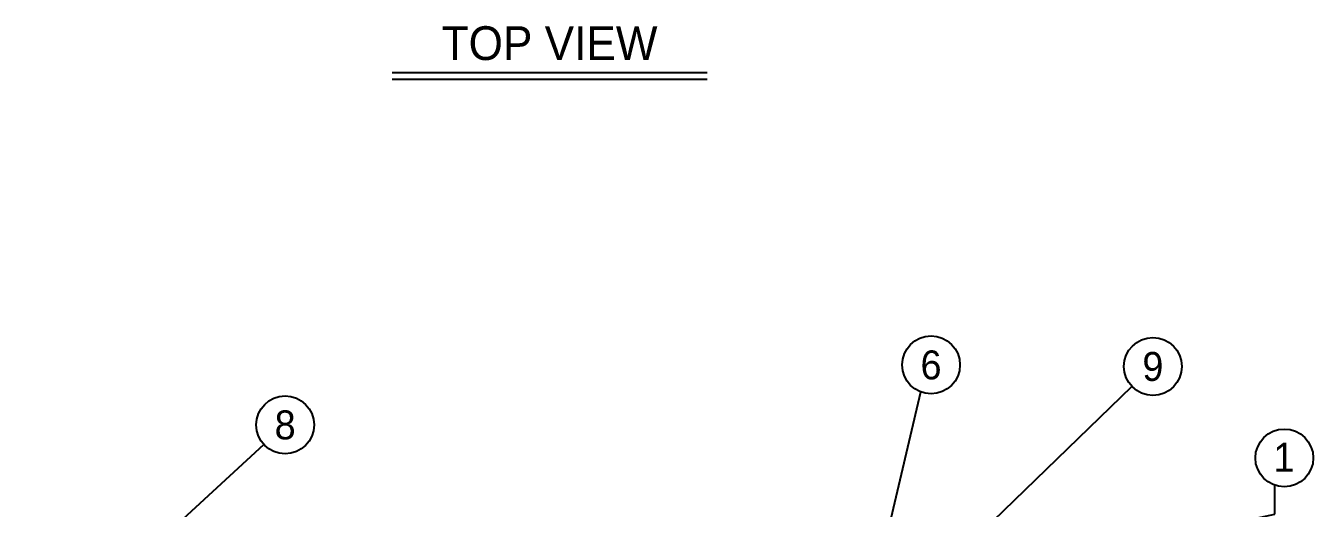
# Model space of a CAD drawing. Header units: millimetres. Extents: x 2913 to 35025, y 2470 to 25178.
# Drawn here: x 14558 to 21234, y 13941 to 16441 of the extents above; entities that cross this region are included whole.
import ezdxf
from ezdxf import colors
from ezdxf.entities.mleader import LeaderData, LeaderLine
from ezdxf.enums import TextEntityAlignment as Align
from ezdxf.math import Vec2, Vec3

# ---------------------------------------------------------------- set-up
doc = ezdxf.new("R2010")
doc.units = ezdxf.units.MM
for name, color, linetype in [('냉각탑_box', 1, 'Continuous'), ('냉각탑_dim', 1, 'Continuous'), ('냉각탑_text', 3, 'Continuous')]:
    doc.layers.add(name, color=color, linetype=linetype)
doc.styles.get("Standard").update_dxf_attribs({"font": 'arial.ttf'})
doc.styles.add('돋움', font='Dotum.ttf')

msp = doc.modelspace()

# ---------------------------------------------------------------- linework, layer by layer
at = {"layer": '냉각탑_box'}
for p, q in [((16457.8, 16199.6), (18091.1, 16199.6)), ((16457.8, 16164.6), (18091.1, 16164.6))]:
    msp.add_line(p, q, dxfattribs=at)
at = {"layer": '냉각탑_dim', "linetype": 'ByBlock', "lineweight": -2, "elevation": 0}
for points in [[(19575.1, 13875.1), (20294.4, 14572)], [(18797.2, 12831.1), (19199.7, 14543.4)]]:
    msp.add_lwpolyline(points, dxfattribs=at)
at = {"layer": '냉각탑_dim', "linetype": 'ByBlock', "lineweight": -2}
msp.add_lwpolyline([(14558.2, 13133.9), (15792.8, 14271.4)], dxfattribs=at)
for centre in [(19252.4, 14683.8), (20402.8, 14675.7), (15903.2, 14373), (21084.4, 14201.6)]:
    msp.add_circle(centre, 150, dxfattribs=at)

# ---------------------------------------------------------------- texts
at = {"layer": '냉각탑_text', "style": '돋움'}
for s, height, p in [('TOP VIEW', 175, (17274.4, 16351.3)), ('6', 150, (19252.4, 14683.8)), ('9', 150, (20402.8, 14675.7)), ('8', 150, (15903.2, 14373)), ('1', 150, (21082.2, 14205.1))]:
    msp.add_text(s, height=height, dxfattribs=at).set_placement(p, align=Align.MIDDLE_CENTER)

# ---------------------------------------------------------------- leaders
at = {"layer": '냉각탑_dim'}
ml = msp.add_multileader_mtext('Standard', dxfattribs=at)
ml.set_content('')
ml.set_leader_properties(color=256)
ml.build(insert=Vec2(0, 0))
ml.multileader.update_dxf_attribs({"text_right_attachment_type": 6, "dogleg_length": 5, "arrow_head_size": 150, "scale": 30})
ctx = ml.context
ctx.base_point, ctx.scale, ctx.char_height, ctx.arrow_head_size, ctx.landing_gap_size, ctx.plane_origin, ctx.plane_x_axis, ctx.plane_y_axis = Vec3(21035, 14060), 30, 5.4, 150, 2.7, Vec3(20178, 13215), Vec3(0, 1), Vec3(-1, 0)
ctx.right_attachment = 6
notes = []
notes.append((ctx, [(0, (1, 1, 0), (21035, 13910), (0, 1), 150, [(0, [(19904.1, 13670.3)], 0, [])])]))
ctx.mtext, ml.multileader.dxf.content_type = None, 0
for ctx, leaders in notes:
    for number, flags, end, landing, length, lines in leaders:
        leader = LeaderData()
        leader.index, (leader.has_last_leader_line, leader.has_dogleg_vector, leader.attachment_direction) = number, flags
        leader.last_leader_point, leader.dogleg_vector, leader.dogleg_length = Vec3(end), Vec3(landing), length
        for number, points, colour, breaks in lines:
            line = LeaderLine()
            line.index, line.vertices, line.color, line.breaks = number, Vec3.list(points), colors.encode_raw_color(colour), breaks
            leader.lines.append(line)
        ctx.leaders.append(leader)

doc.saveas('drawing.dxf')
